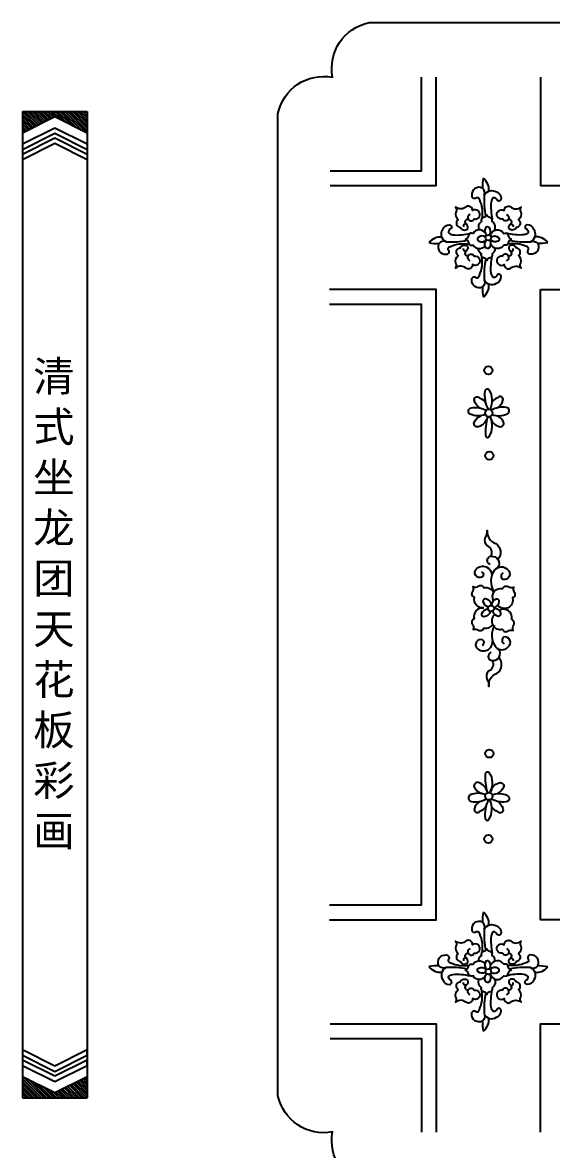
# Model space of a CAD drawing. Extents: x -66030 to 95157, y -13132 to 45879.
# Drawn here: x -12022 to -11132, y 2448 to 4344 of the extents above; entities that cross this region are included whole.
import ezdxf

# ---------------------------------------------------------------- set-up
doc = ezdxf.new("R2010")
doc.units = 0
doc.header["$LTSCALE"] = 100
doc.header["$MEASUREMENT"] = 0
for name, color, linetype in [('3', 11, 'CONTINUOUS'), ('7', 105, 'CONTINUOUS'), ('BH', 21, 'CONTINUOUS'), ('TEXT', 105, 'CONTINUOUS')]:
    doc.layers.add(name, color=color, linetype=linetype)
doc.styles.add('HZ', font='simhei.ttf')

# ---------------------------------------------------------------- blocks, each defined once
blk = doc.blocks.new('A$C7474708E')
at = {"layer": '3'}
for p, q in [((0, 1106.4), (0, 0)), ((0, 1106.4), (0, 1082.4)), ((0, 1106.4), (72.5, 1106.4)), ((0, 1082.4), (36.3, 1100.6)), ((36.3, 1100.6), (72.5, 1082.4)), ((72.5, 1106.4), (72.5, 0)), ((72.5, 1106.4), (72.5, 1082.4)), ((0, 1070), (36.3, 1088.1)), ((36.3, 1088.1), (72.5, 1070)), ((0, 1063.8), (36.3, 1081.9)), ((0, 1058.6), (36.3, 1076.8)), ((36.3, 1081.9), (72.5, 1063.8)), ((36.3, 1076.8), (72.5, 1058.6)), ((0, 1052.4), (36.3, 1070.6)), ((0, 1070), (0, 1063.8)), ((36.3, 1070.6), (72.5, 1052.4)), ((72.5, 1070), (72.5, 1063.8)), ((0, 1058.6), (0, 1052.4)), ((72.5, 1058.6), (72.5, 1052.4)), ((0, 54), (36.3, 35.9)), ((36.3, 35.9), (72.5, 54)), ((72.5, 47.8), (72.5, 54)), ((0, 47.8), (36.3, 29.6)), ((0, 42.7), (36.3, 24.5)), ((36.3, 29.6), (72.5, 47.8)), ((36.3, 24.5), (72.5, 42.7)), ((72.5, 36.4), (72.5, 42.7)), ((0, 36.4), (36.3, 18.3)), ((36.3, 18.3), (72.5, 36.4)), ((0, 24), (36.3, 5.9)), ((36.3, 5.9), (72.5, 24)), ((72.5, 0), (72.5, 24)), ((0, 0), (72.5, 0))]:
    blk.add_line(p, q, dxfattribs=at)
at = {"layer": 'BH'}
for p, q in [((15.8, 1090.3), (0, 1106.2)), ((13.9, 1089.4), (0, 1103.3)), ((12.1, 1088.5), (0, 1100.5)), ((17.7, 1091.3), (2.6, 1106.4)), ((19.6, 1092.2), (5.4, 1106.4)), ((21.5, 1093.2), (8.2, 1106.4)), ((23.4, 1094.1), (11.1, 1106.4)), ((25.3, 1095.1), (13.9, 1106.4)), ((27.1, 1096), (16.7, 1106.4)), ((29, 1096.9), (19.5, 1106.4)), ((30.9, 1097.9), (22.4, 1106.4)), ((32.8, 1098.8), (25.2, 1106.4)), ((34.7, 1099.8), (28, 1106.4)), ((37.2, 1100.1), (30.9, 1106.4)), ((42.9, 1097.2), (33.7, 1106.4)), ((48.5, 1094.4), (36.5, 1106.4)), ((54.2, 1091.6), (39.3, 1106.4)), ((59.8, 1088.8), (42.2, 1106.4)), ((65.5, 1085.9), (45, 1106.4)), ((71.2, 1083.1), (47.8, 1106.4)), ((72.5, 1084.6), (50.7, 1106.4)), ((72.5, 1087.4), (53.5, 1106.4)), ((72.5, 1090.2), (56.3, 1106.4)), ((72.5, 1093.1), (59.1, 1106.4)), ((72.5, 1095.9), (62, 1106.4)), ((72.5, 1098.7), (64.8, 1106.4)), ((72.5, 1101.5), (67.6, 1106.4)), ((72.5, 1104.4), (70.5, 1106.4)), ((10.2, 1087.5), (0, 1097.7)), ((8.3, 1086.6), (0, 1094.9)), ((6.4, 1085.6), (0, 1092)), ((4.5, 1084.7), (0, 1089.2)), ((2.6, 1083.7), (0, 1086.4)), ((0.7, 1082.8), (0, 1083.5)), ((21.3, 0), (0, 21.3)), ((18.4, 0), (0, 18.4)), ((15.6, 0), (0, 15.6)), ((12.8, 0), (0, 12.8)), ((24.1, 0), (0.2, 23.9)), ((26.9, 0), (5.8, 21.1)), ((29.7, 0), (11.5, 18.3)), ((32.6, 0), (17.2, 15.4)), ((63.7, 0), (50.6, 13.1)), ((66.5, 0), (52.5, 14)), ((69.3, 0), (54.4, 14.9)), ((72.2, 0), (56.3, 15.9)), ((72.5, 2.5), (58.2, 16.8)), ((72.5, 5.3), (60.1, 17.8)), ((72.5, 8.2), (61.9, 18.7)), ((72.5, 11), (63.8, 19.7)), ((72.5, 13.8), (65.7, 20.6)), ((72.5, 16.6), (67.6, 21.6)), ((72.5, 19.5), (69.5, 22.5)), ((72.5, 22.3), (71.4, 23.4)), ((9.9, 0), (0, 9.9)), ((7.1, 0), (0, 7.1)), ((4.3, 0), (0, 4.3)), ((1.5, 0), (0, 1.5)), ((35.4, 0), (22.8, 12.6)), ((38.2, 0), (28.5, 9.8)), ((41.1, 0), (34.1, 6.9)), ((43.9, 0), (37.4, 6.5)), ((46.7, 0), (39.3, 7.4)), ((49.5, 0), (41.2, 8.3)), ((52.4, 0), (43.1, 9.3)), ((55.2, 0), (45, 10.2)), ((58, 0), (46.9, 11.2)), ((60.9, 0), (48.7, 12.1))]:
    blk.add_line(p, q, dxfattribs=at)

msp = doc.modelspace()

# ---------------------------------------------------------------- linework, layer by layer
at = {"layer": '3'}
msp.add_lwpolyline([(-11592.3, 4190.3, -0.410539), (-11500.3, 4251.7, -0.410539), (-11438.9, 4343.8), (-9802.7, 4343.8, -0.410539), (-9741.3, 4251.7, -0.410539), (-9649.3, 4190.3), (-9649.3, 2538.7, -0.410539), (-9741.3, 2477.3, -0.410539), (-9802.7, 2385.2), (-11438.9, 2385.2, -0.410539), (-11500.3, 2477.3, -0.410539), (-11592.3, 2538.7)], format="xyb", close=True, dxfattribs=at)
for points in [[(-11504.6, 4094.4), (-11350.8, 4094.4), (-11350.8, 4251.9)], [(-11505.3, 2859.4), (-11350.8, 2859.4), (-11350.8, 3869.4), (-11505.3, 3869.4)], [(-11504.6, 2634.4), (-11350.8, 2634.4), (-11350.8, 2476.9)]]:
    msp.add_lwpolyline(points, dxfattribs=at)
for points in [[(-11245.1, 4053.2, 0.311733), (-11248.2, 4065.2, 0.590459), (-11266.3, 4053, 0.487915), (-11260.4, 4048.1, -0.693909), (-11253.3, 4045.5, -0.148721), (-11249.2, 4014.4)], [(-11245.1, 4053.2, -0.443233), (-11224.5, 4058.8, -0.304811), (-11216.6, 4047.5, -0.686141), (-11223.3, 4044.7, 0.353685), (-11230.3, 4048.9, 0.146626), (-11233.7, 4041.7, 0.059944), (-11232, 4013.1, 0.087935)], [(-11268.6, 4020.8, 1.636546), (-11262.1, 4013.3, 1.548823), (-11264.9, 4027.3, 0.546357), (-11275.3, 4034.1, -0.393377), (-11293.5, 4033.3, -0.373311), (-11293, 4025, 0.306577), (-11289.1, 4012, 0.690648), (-11285.2, 3999, 0.502489), (-11273.5, 3996.4, 0.393033), (-11275.3, 4004.4, 0.704198), (-11280, 4000.3)], [(-11228.1, 3994, 0.410819), (-11232.1, 4009, 0.45718), (-11235.1, 4015.9, -0.30571), (-11240.9, 4020.4, -0.30571), (-11246.7, 4015.9, 0.45718), (-11249.7, 4009, 0.378343), (-11254.2, 3995.1)], [(-11208, 4020.8, -1.636546), (-11214.5, 4013.3, -1.548823), (-11211.7, 4027.3, -0.546357), (-11201.3, 4034.1, 0.393377), (-11183, 4033.3, 0.373311), (-11183.6, 4025, -0.306577), (-11187.5, 4012, -0.690648), (-11191.4, 3999, -0.502489), (-11203.1, 3996.4, -0.393033), (-11201.3, 4004.4, -0.704198), (-11196.6, 4000.3)], [(-11309.5, 3975.1, -0.443233), (-11315.1, 3995.8, -0.304811), (-11303.9, 4003.6, -0.686141), (-11301.1, 3997, 0.353685), (-11305.3, 3990, 0.146626), (-11298.1, 3986.6, 0.089866), (-11268.7, 3989.2, 0.087935)], [(-11167.1, 3975.1, 0.443233), (-11161.5, 3995.8, 0.304811), (-11172.7, 4003.6, 0.686141), (-11175.5, 3997, -0.353685), (-11171.3, 3990, -0.146626), (-11178.5, 3986.6, -0.089866), (-11207.9, 3989.2, -0.087935)], [(-11243.8, 3990.3, 0.533974), (-11264.1, 3989.1, 0.45718), (-11271.7, 3985.7, -0.30571), (-11276.7, 3979.3, -0.30571), (-11271.7, 3972.9, 0.45718), (-11264.1, 3969.5, 0.526683), (-11244, 3968.2, 0.526683)], [(-11243.1, 3983.5, 0.28385), (-11255.5, 3982.3, 0.533403), (-11254.5, 3976.1, 0.373139), (-11241.8, 3978.7, 0.3606)], [(-11235.9, 3986.1, 0.300325), (-11236.8, 3999.1, 0.533403), (-11243, 3998.1, 0.352665), (-11241, 3985.9, 0.352665)], [(-11235, 3985.4, -0.683564), (-11212.5, 3989.1, -0.45718), (-11204.9, 3985.7, 0.30571), (-11199.9, 3979.3, 0.30571), (-11204.9, 3972.9, -0.45718), (-11212.5, 3969.5, -0.620964), (-11234.4, 3971.2, -0.620964)], [(-11233.5, 3983.5, -0.28385), (-11221.1, 3982.3, -0.533403), (-11222.1, 3976.1, -0.373139), (-11234.8, 3978.7, -0.3606)], [(-11309.5, 3975.1, 0.311733), (-11321.6, 3972, 0.590459), (-11309.3, 3953.9, 0.487915), (-11304.4, 3959.8, -0.693909), (-11301.9, 3966.9, -0.148721), (-11270.7, 3971.1)], [(-11268.6, 3943.1, -1.636546), (-11262.1, 3950.6, -1.548823), (-11264.9, 3936.6, -0.546357), (-11275.3, 3929.8, 0.393377), (-11293.5, 3930.6, 0.373311), (-11293, 3938.9, -0.306577), (-11289.1, 3951.9, -0.690648), (-11285.2, 3964.9, -0.502489), (-11273.5, 3967.5, -0.393033), (-11275.3, 3959.5, -0.704198), (-11280, 3963.6)], [(-11226.7, 3964.1, -0.258778), (-11232.1, 3954.9, -0.45718), (-11235.1, 3948, 0.30571), (-11240.9, 3943.5, 0.30571), (-11246.7, 3948, -0.45718), (-11249.7, 3954.9, -0.247618), (-11255.1, 3963.6, -0.247618)], [(-11235.9, 3977.8, -0.300325), (-11236.8, 3964.7, -0.533403), (-11243, 3965.7, -0.352665), (-11241, 3978, -0.352665)], [(-11208, 3943.1, 1.636546), (-11214.5, 3950.6, 1.548823), (-11211.7, 3936.6, 0.546357), (-11201.3, 3929.8, -0.393377), (-11183, 3930.6, -0.373311), (-11183.6, 3938.9, 0.306577), (-11187.5, 3951.9, 0.690648), (-11191.4, 3964.9, 0.502489), (-11203.1, 3967.5, 0.393033), (-11201.3, 3959.5, 0.704198), (-11196.6, 3963.6)], [(-11167.1, 3975.1, -0.311733), (-11155, 3972, -0.590459), (-11167.3, 3953.9, -0.487915), (-11172.1, 3959.8, 0.693909), (-11174.7, 3966.9, 0.148721), (-11205.9, 3971.1)], [(-11245.1, 3910.7, -0.311733), (-11248.2, 3898.7, -0.590459), (-11266.3, 3910.9, -0.487915), (-11260.4, 3915.8, 0.693909), (-11253.3, 3918.3, 0.148721), (-11249.2, 3949.5)], [(-11245.1, 3910.7, 0.443233), (-11224.5, 3905.1, 0.304811), (-11216.6, 3916.3, 0.686141), (-11223.3, 3919.1, -0.353685), (-11230.3, 3914.9, -0.146626), (-11233.7, 3922.2, -0.059944), (-11232, 3950.7, -0.087935)], [(-11238.2, 3693, -0.146561), (-11243.6, 3723.6, -0.800705), (-11237.5, 3725.9, -0.258703), (-11235.5, 3692.7)], [(-11252.7, 3695.3, -0.164136), (-11261.7, 3707.2, -0.903948), (-11252.9, 3712.1, -0.179229), (-11242.6, 3704.1)], [(-11222.6, 3695.7, 0.164136), (-11213.8, 3707.7, 0.903948), (-11222.8, 3712.4, 0.161782), (-11232.2, 3705.3, 0.161782)], [(-11243.2, 3684.3, -0.203229), (-11268.8, 3684.7, -0.731757), (-11266.9, 3695.7, -0.164865), (-11241.8, 3691.3, -0.164865)], [(-11239.8, 3681.1, -0.287238), (-11254.8, 3663.6, -0.599034), (-11262.2, 3671.1, -0.173595), (-11250.9, 3682.2, -0.173595)], [(-11239.7, 3680.1, 0.092043), (-11242.8, 3649.4, 0.800705), (-11236.7, 3647.3, 0.247831), (-11234.7, 3679.2, 0.247831)], [(-11235.2, 3681.1, 0.287238), (-11219.9, 3664, 0.599034), (-11212.6, 3671.7, 0.173595), (-11224.1, 3682.5, 0.173595)], [(-11231.9, 3684.4, 0.203229), (-11206.3, 3685.4, 0.731757), (-11208.4, 3696.3, 0.164865), (-11233.4, 3691.4, 0.164865)], [(-11233.8, 3445.8, 0.45279), (-11240.4, 3463.2, -0.271245), (-11243.6, 3476.5, 0.158832), (-11240.3, 3489.3, 0.359028), (-11225.9, 3467.3, -0.453133), (-11222.3, 3440.6, -0.453133)], [(-11235.4, 3432.1, -0.804092), (-11233.8, 3445.8, -0.636197), (-11222.2, 3426.8, -0.636197)], [(-11249.8, 3419.5, -0.642182), (-11249.3, 3410.5, -0.803522), (-11258.8, 3424.1, -0.710529), (-11232.6, 3412.9, -0.710529)], [(-11228.5, 3386.4, -0.294866), (-11227.6, 3422.8, -0.458135), (-11206.2, 3423.4, -0.810689), (-11213.7, 3406.7, -0.54116), (-11213, 3417.8)], [(-11245.8, 3359, -0.533974), (-11261.6, 3376.5, -0.45718), (-11265.1, 3385.4, 0.30571), (-11264, 3394.8, 0.30571), (-11254.7, 3396, -0.45718), (-11245.7, 3392.6, -0.362121), (-11229.3, 3384.9, -0.362121)], [(-11229.6, 3371, -0.646387), (-11213.9, 3391.4, -0.45718), (-11204.9, 3395, 0.30571), (-11195.6, 3394, 0.30571), (-11194.3, 3384.7, -0.45718), (-11197.6, 3375.7, -0.827549), (-11222.6, 3363.5)], [(-11246.7, 3358.6, 0.533974), (-11262.1, 3340.8, 0.45718), (-11265.4, 3331.8, -0.30571), (-11264.1, 3322.5, -0.30571), (-11254.8, 3321.5, 0.45718), (-11245.8, 3325.1, 0.302883), (-11231.1, 3330.5, 0.302883)], [(-11235, 3353.1, -0.300325), (-11245.3, 3344, -0.533403), (-11249.2, 3349.3, -0.352665), (-11238.7, 3357, -0.352665)], [(-11238.5, 3360.3, -0.28385), (-11246.9, 3370.4, -0.533403), (-11241.6, 3374.3, -0.373139), (-11234, 3363, -0.3606)], [(-11228.9, 3359.3, 0.300325), (-11219.9, 3369.7, 0.533403), (-11225.3, 3373.5, 0.352665), (-11232.8, 3362.9, 0.352665)], [(-11227.4, 3347.7, 0.804392), (-11214.8, 3323.1, 0.45718), (-11205.8, 3319.7, -0.30571), (-11196.5, 3320.9, -0.30571), (-11195.4, 3330.2, 0.45718), (-11198.9, 3339.2, 0.666811), (-11219.9, 3354.7, 0.620964)], [(-11231.3, 3353.2, 0.28385), (-11221.2, 3345, 0.533403), (-11217.3, 3350.4, 0.373139), (-11228.7, 3357.8, 0.3606)], [(-11227.9, 3329.7, 0.294866), (-11226.2, 3293.4, 0.458135), (-11204.8, 3293.2, 0.810689), (-11212.7, 3309.8, 0.54116), (-11211.7, 3298.7)], [(-11248.4, 3296.1, 0.642182), (-11248.1, 3305.1, 0.803522), (-11257.3, 3291.3, 0.710529), (-11231.4, 3303.1, 0.710529)], [(-11233.8, 3283.9, 0.804092), (-11231.9, 3270.2, 0.636197), (-11220.7, 3289.4, 0.636197)], [(-11231.9, 3270.2, -0.45279), (-11238.1, 3252.6, 0.271245), (-11241, 3239.3, -0.158832), (-11237.4, 3226.5, -0.359028), (-11223.6, 3248.9, 0.453133), (-11220.5, 3275.7, 0.453133)], [(-11239.7, 3048.7, -0.092043), (-11242.8, 3079.4, -0.800705), (-11236.7, 3081.6, -0.247831), (-11234.7, 3049.6, -0.247831)], [(-11239.8, 3047.8, 0.287238), (-11254.8, 3065.2, 0.599034), (-11262.2, 3057.8, 0.173595), (-11250.9, 3046.7, 0.173595)], [(-11235.2, 3047.8, -0.287238), (-11219.9, 3064.8, -0.599034), (-11212.6, 3057.2, -0.173595), (-11224.1, 3046.4, -0.173595)], [(-11243.2, 3044.6, 0.203229), (-11268.8, 3044.2, 0.731757), (-11266.9, 3033.2, 0.164865), (-11241.8, 3037.5, 0.164865)], [(-11238.2, 3035.8, 0.146561), (-11243.6, 3005.2, 0.800705), (-11237.5, 3002.9, 0.258703), (-11235.5, 3036.1)], [(-11231.9, 3044.4, -0.203229), (-11206.3, 3043.5, -0.731757), (-11208.4, 3032.5, -0.164865), (-11233.4, 3037.4, -0.164865)], [(-11252.7, 3033.5, 0.164136), (-11261.7, 3021.7, 0.903948), (-11252.9, 3016.8, 0.179229), (-11242.6, 3024.8)], [(-11222.6, 3033.2, -0.164136), (-11213.8, 3021.2, -0.903948), (-11222.8, 3016.5, -0.161782), (-11232.2, 3023.6, -0.161782)], [(-11245.1, 2818.2, 0.311733), (-11248.2, 2830.2, 0.590459), (-11266.3, 2818, 0.487915), (-11260.4, 2813.1, -0.693909), (-11253.3, 2810.5, -0.148721), (-11249.2, 2779.4)], [(-11245.1, 2818.2, -0.443233), (-11224.5, 2823.8, -0.304811), (-11216.6, 2812.5, -0.686141), (-11223.3, 2809.7, 0.353685), (-11230.3, 2813.9, 0.146626), (-11233.7, 2806.7, 0.059944), (-11232, 2778.1, 0.087935)], [(-11268.6, 2785.8, 1.636546), (-11262.1, 2778.3, 1.548823), (-11264.9, 2792.3, 0.546357), (-11275.3, 2799.1, -0.393377), (-11293.5, 2798.3, -0.373311), (-11293, 2790, 0.306577), (-11289.1, 2777, 0.690648), (-11285.2, 2764, 0.502489), (-11273.5, 2761.4, 0.393033), (-11275.3, 2769.4, 0.704198), (-11280, 2765.3)], [(-11208, 2785.8, -1.636546), (-11214.5, 2778.3, -1.548823), (-11211.7, 2792.3, -0.546357), (-11201.3, 2799.1, 0.393377), (-11183, 2798.3, 0.373311), (-11183.6, 2790, -0.306577), (-11187.5, 2777, -0.690648), (-11191.4, 2764, -0.502489), (-11203.1, 2761.4, -0.393033), (-11201.3, 2769.4, -0.704198), (-11196.6, 2765.3)], [(-11309.5, 2753.7, -0.311733), (-11321.6, 2756.9, -0.590459), (-11309.3, 2775, -0.487915), (-11304.4, 2769.1, 0.693909), (-11301.9, 2762, 0.148721), (-11270.7, 2757.8)], [(-11226.7, 2764.8, 0.258778), (-11232.1, 2774, 0.45718), (-11235.1, 2780.9, -0.30571), (-11240.9, 2785.4, -0.30571), (-11246.7, 2780.9, 0.45718), (-11249.7, 2774, 0.247618), (-11255.1, 2765.2, 0.247618)], [(-11167.1, 2753.7, 0.311733), (-11155, 2756.9, 0.590459), (-11167.3, 2775, 0.487915), (-11172.1, 2769.1, -0.693909), (-11174.7, 2762, -0.148721), (-11205.9, 2757.8)], [(-11309.5, 2753.7, 0.443233), (-11315.1, 2733.1, 0.304811), (-11303.9, 2725.3, 0.686141), (-11301.1, 2731.9, -0.353685), (-11305.3, 2738.9, -0.146626), (-11298.1, 2742.3, -0.089866), (-11268.7, 2739.7, -0.087935)], [(-11243.8, 2738.6, -0.533974), (-11264.1, 2739.7, -0.45718), (-11271.7, 2743.1, 0.30571), (-11276.7, 2749.5, 0.30571), (-11271.7, 2755.9, -0.45718), (-11264.1, 2759.3, -0.526683), (-11244, 2760.7, -0.526683)], [(-11243.1, 2745.3, -0.28385), (-11255.5, 2746.5, -0.533403), (-11254.5, 2752.7, -0.373139), (-11241.8, 2750.2, -0.3606)], [(-11235.9, 2751.1, 0.300325), (-11236.8, 2764.1, 0.533403), (-11243, 2763.1, 0.352665), (-11241, 2750.9, 0.352665)], [(-11235, 2743.4, 0.683564), (-11212.5, 2739.7, 0.45718), (-11204.9, 2743.1, -0.30571), (-11199.9, 2749.5, -0.30571), (-11204.9, 2755.9, 0.45718), (-11212.5, 2759.3, 0.620964), (-11234.4, 2757.7, 0.620964)], [(-11233.5, 2745.3, 0.28385), (-11221.1, 2746.5, 0.533403), (-11222.1, 2752.7, 0.373139), (-11234.8, 2750.2, 0.3606)], [(-11167.1, 2753.7, -0.443233), (-11161.5, 2733.1, -0.304811), (-11172.7, 2725.3, -0.686141), (-11175.5, 2731.9, 0.353685), (-11171.3, 2738.9, 0.146626), (-11178.5, 2742.3, 0.089866), (-11207.9, 2739.7, 0.087935)], [(-11268.6, 2708.1, -1.636546), (-11262.1, 2715.6, -1.548823), (-11264.9, 2701.6, -0.546357), (-11275.3, 2694.8, 0.393377), (-11293.5, 2695.6, 0.373311), (-11293, 2703.9, -0.306577), (-11289.1, 2716.9, -0.690648), (-11285.2, 2729.9, -0.502489), (-11273.5, 2732.5, -0.393033), (-11275.3, 2724.5, -0.704198), (-11280, 2728.6)], [(-11228.1, 2734.9, -0.410819), (-11232.1, 2719.9, -0.45718), (-11235.1, 2713, 0.30571), (-11240.9, 2708.5, 0.30571), (-11246.7, 2713, -0.45718), (-11249.7, 2719.9, -0.378343), (-11254.2, 2733.7)], [(-11235.9, 2742.8, -0.300325), (-11236.8, 2729.7, -0.533403), (-11243, 2730.7, -0.352665), (-11241, 2743, -0.352665)], [(-11208, 2708.1, 1.636546), (-11214.5, 2715.6, 1.548823), (-11211.7, 2701.6, 0.546357), (-11201.3, 2694.8, -0.393377), (-11183, 2695.6, -0.373311), (-11183.6, 2703.9, 0.306577), (-11187.5, 2716.9, 0.690648), (-11191.4, 2729.9, 0.502489), (-11203.1, 2732.5, 0.393033), (-11201.3, 2724.5, 0.704198), (-11196.6, 2728.6)], [(-11245.1, 2675.7, -0.311733), (-11248.2, 2663.7, -0.590459), (-11266.3, 2675.9, -0.487915), (-11260.4, 2680.8, 0.693909), (-11253.3, 2683.3, 0.148721), (-11249.2, 2714.5)], [(-11245.1, 2675.7, 0.443233), (-11224.5, 2670.1, 0.304811), (-11216.6, 2681.3, 0.686141), (-11223.3, 2684.1, -0.353685), (-11230.3, 2679.9, -0.146626), (-11233.7, 2687.2, -0.059944), (-11232, 2715.7, -0.087935)]]:
    msp.add_lwpolyline(points, format="xyb", dxfattribs=at)
for centre, radius in [((-11238.3, 3981.9), 4.8), ((-11238.3, 3758.7), 6.92), ((-11237.5, 3686.8), 6.23), ((-11236.7, 3615), 6.92), ((-11233.7, 3358), 5.04), ((-11236.7, 3113.9), 6.92), ((-11237.5, 3042), 6.23), ((-11238.3, 2970.2), 6.92), ((-11238.3, 2746.9), 4.8)]:
    msp.add_circle(centre, radius, dxfattribs=at)
for centre, radius, start, end in [((-11209.7, 4070.8), 38.6, 163.3784, 188.3606), ((-11261.3, 4063.1), 23.8, 352.435, 52.1163), ((-11137.2, 4042.8), 108.4, 174.5174, 193.4845), ((-11273.4, 4008.2), 4.19, 65.4995, 242.9163), ((-11203.2, 4008.2), 4.19, 297.0837, 114.5005), ((-11319.4, 3958.9), 23.8, 82.435, 142.1163), ((-11157.2, 3959.4), 23.8, 37.8837, 97.565), ((-11327.2, 4010.5), 38.6, 253.3784, 278.3606), ((-11299.2, 4083), 108.4, 264.5174, 283.4845), ((-11177.4, 4083), 108.4, 256.5155, 275.4826), ((-11149.5, 4010.9), 38.6, 261.6394, 286.6216), ((-11273.4, 3955.7), 4.19, 117.0837, 294.5005), ((-11137.2, 3921.1), 108.4, 166.5155, 185.4826), ((-11203.2, 3955.7), 4.19, 245.4995, 62.9163), ((-11209.7, 3893.1), 38.6, 171.6394, 196.6216), ((-11261.3, 3900.8), 23.8, 307.8837, 7.565), ((-11209.7, 2835.8), 38.6, 163.3784, 188.3606), ((-11261.3, 2828.1), 23.8, 352.435, 52.1163), ((-11137.2, 2807.8), 108.4, 174.5174, 193.4845), ((-11273.4, 2773.2), 4.19, 65.4995, 242.9163), ((-11203.2, 2773.2), 4.19, 297.0837, 114.5005), ((-11327.2, 2718.4), 38.6, 81.6394, 106.6216), ((-11319.4, 2769.9), 23.8, 217.8837, 277.565), ((-11299.2, 2645.8), 108.4, 76.5155, 95.4826), ((-11177.4, 2645.8), 108.4, 84.5174, 103.4845), ((-11157.2, 2769.5), 23.8, 262.435, 322.1163), ((-11149.5, 2717.9), 38.6, 73.3784, 98.3606), ((-11273.4, 2720.7), 4.19, 117.0837, 294.5005), ((-11137.2, 2686.1), 108.4, 166.5155, 185.4826), ((-11203.2, 2720.7), 4.19, 245.4995, 62.9163), ((-11209.7, 2658.1), 38.6, 171.6394, 196.6216), ((-11261.3, 2665.8), 23.8, 307.8837, 7.565)]:
    msp.add_arc(centre, radius, start, end, dxfattribs=at)
at = {"layer": '7'}
for points in [[(-11504.6, 4069.4), (-11325.8, 4069.4), (-11325.8, 4251.9)], [(-11150.8, 4251.9), (-11150.8, 4069.4), (-10090.8, 4069.4), (-10090.8, 4251.9)], [(-11505.3, 2834.4), (-11325.8, 2834.4), (-11325.8, 3894.4), (-11505.3, 3894.4)], [(-11504.6, 2659.4), (-11325.8, 2659.4), (-11325.8, 2476.9)], [(-11150.8, 2476.9), (-11150.8, 2659.4), (-10090.8, 2659.4), (-10090.8, 2476.9)]]:
    msp.add_lwpolyline(points, dxfattribs=at)
msp.add_lwpolyline([(-11150.8, 3894.4), (-10090.8, 3894.4), (-10090.8, 2834.4), (-11150.8, 2834.4)], close=True, dxfattribs=at)

# ---------------------------------------------------------------- block references
at = {"layer": '3', "xscale": 1.5, "yscale": 1.5, "zscale": 1.5}
msp.add_blockref('A$C7474708E', (-12021.9, 2534.7), dxfattribs=at)

# ---------------------------------------------------------------- texts
at = {"layer": 'TEXT', "insert": (-12003.9, 3363.5), "char_height": 51, "attachment_point": 4, "style": 'HZ'}
msp.add_mtext('清\\P式\\P坐\\P龙\\P团\\P天\\P花\\P板\\P彩\\P画', dxfattribs=at)

doc.saveas('drawing.dxf')
